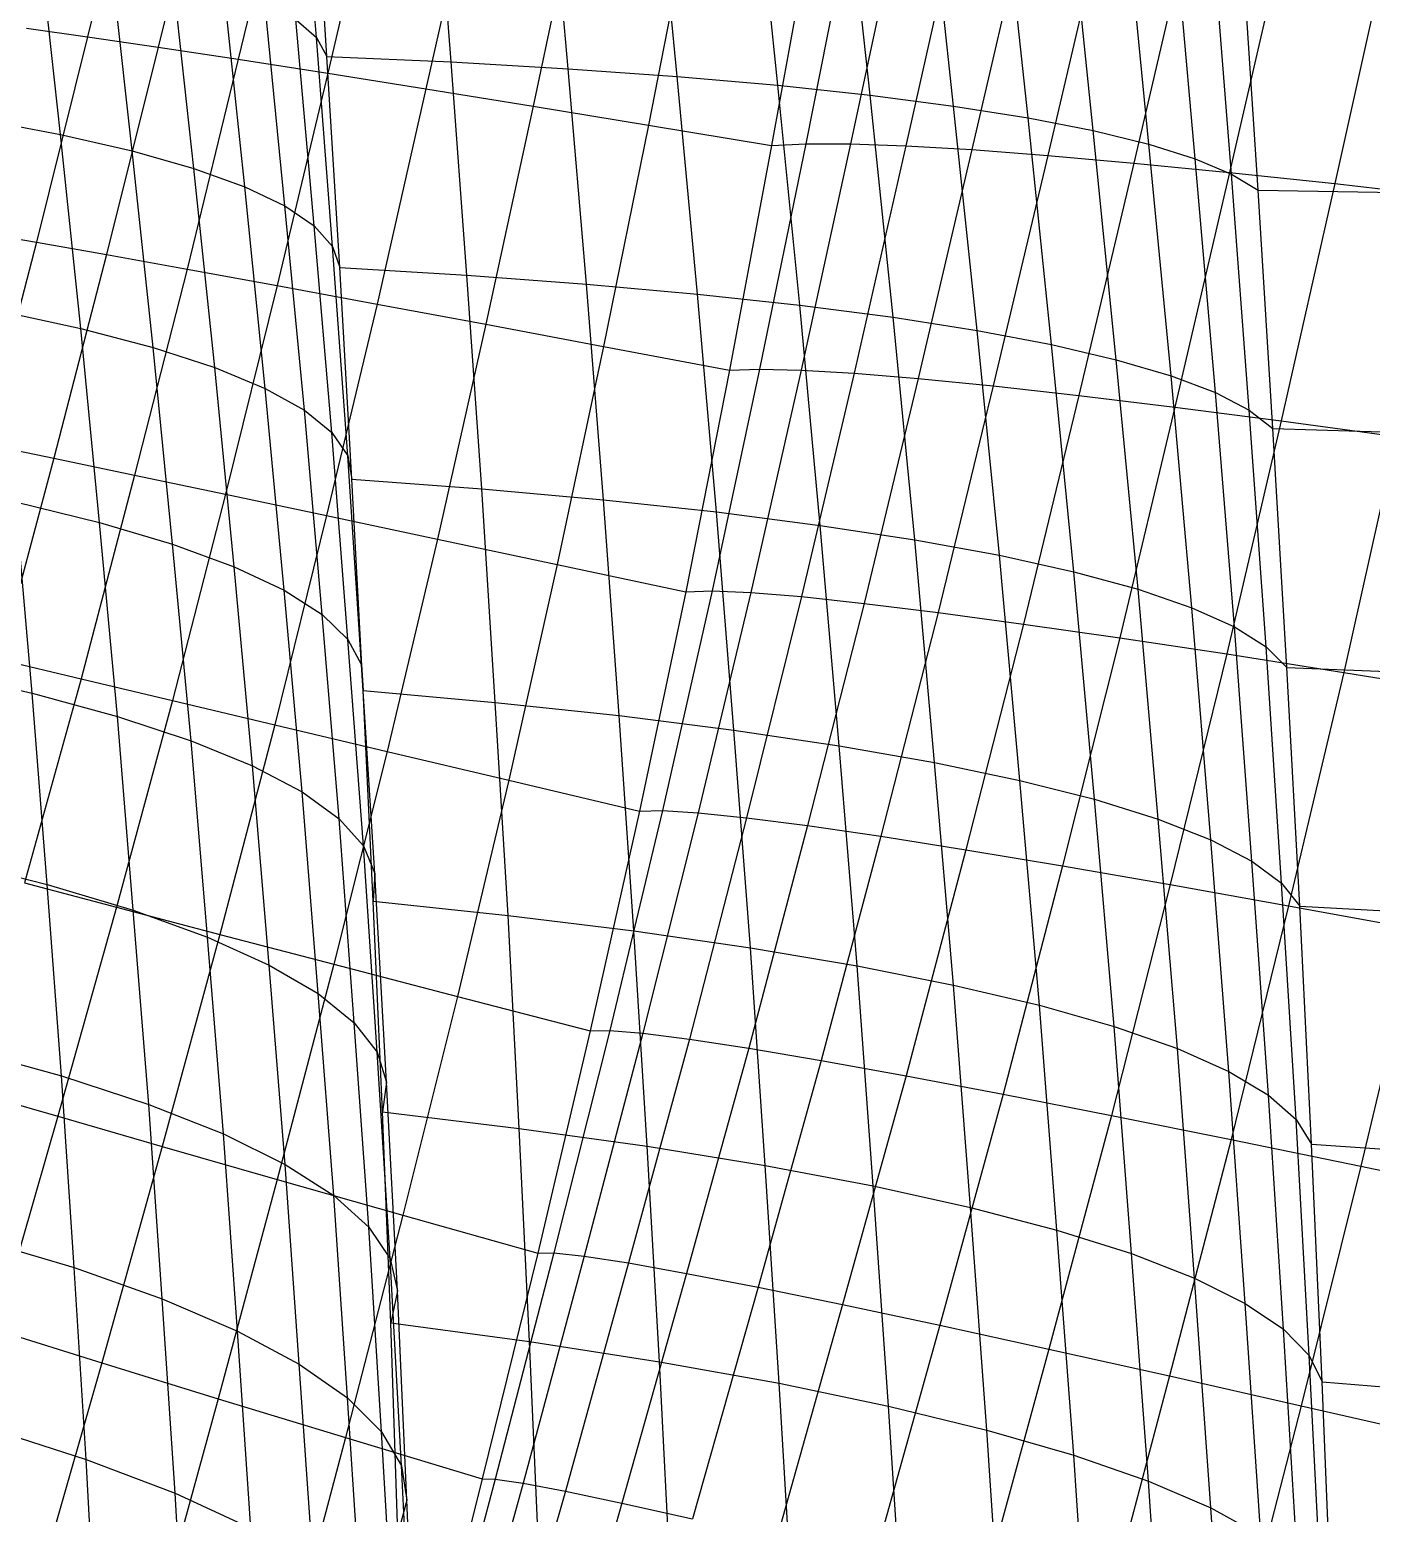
# Model space of a CAD drawing. Extents: x -429 to 429, y -1 to 209.
# Drawn here: x -409.15 to -399.83, y 170.34 to 180.64 of the extents above; entities that cross this region are included whole.
import ezdxf

# ---------------------------------------------------------------- set-up
doc = ezdxf.new("R2010")
doc.units = 0

msp = doc.modelspace()

# ---------------------------------------------------------------- linework, layer by layer
at = {"layer": 'default', "color": 5, "linetype": 'CONTINUOUS'}
for p, q in [((-408.386, 182.041, 219.844), (-408.746, 180.592, 219.797)), ((-407.893, 181.985, 218.661), (-408.255, 180.52, 218.608)), ((-407.338, 181.917, 217.506), (-407.698, 180.436, 217.45)), ((-406.724, 181.838, 216.382), (-407.077, 180.339, 216.325)), ((-406.052, 181.748, 215.293), (-406.394, 180.231, 215.239)), ((-405.323, 181.648, 214.241), (-405.65, 180.11, 214.194)), ((-404.541, 181.537, 213.23), (-404.849, 179.978, 213.194)), ((-403.44, 181.435, 210.926), (-403.756, 179.848, 210.895)), ((-403.104, 181.442, 209.606), (-403.445, 179.848, 209.563)), ((-402.7, 181.438, 208.306), (-403.06, 179.835, 208.251)), ((-402.229, 181.422, 207.028), (-402.602, 179.808, 206.964)), ((-403.708, 181.416, 212.262), (-403.993, 179.836, 212.242)), ((-403.708, 181.416, 212.262), (-403.993, 179.836, 212.242)), ((-401.693, 181.395, 205.778), (-402.074, 179.768, 205.704)), ((-401.094, 181.356, 204.557), (-401.477, 179.715, 204.477)), ((-400.432, 181.306, 203.369), (-400.812, 179.65, 203.286)), ((-399.71, 181.245, 202.219), (-400.082, 179.572, 202.135)), ((-409.168, 180.651, 221.012), (-408.746, 180.592, 219.797)), ((-408.746, 180.592, 219.797), (-409.1, 179.165, 219.75)), ((-408.746, 180.592, 219.797), (-408.255, 180.52, 218.608)), ((-408.255, 180.52, 218.608), (-408.613, 179.079, 218.555)), ((-408.255, 180.52, 218.608), (-407.698, 180.436, 217.45)), ((-407.698, 180.436, 217.45), (-408.054, 178.978, 217.393)), ((-407.698, 180.436, 217.45), (-407.077, 180.339, 216.325)), ((-407.077, 180.339, 216.325), (-407.427, 178.864, 216.268)), ((-407.077, 180.339, 216.325), (-406.394, 180.231, 215.239)), ((-406.394, 180.231, 215.239), (-406.734, 178.736, 215.184)), ((-406.394, 180.231, 215.239), (-405.65, 180.11, 214.194)), ((-405.65, 180.11, 214.194), (-405.978, 178.595, 214.145)), ((-405.65, 180.11, 214.194), (-404.849, 179.978, 213.194)), ((-404.849, 179.978, 213.194), (-405.16, 178.441, 213.155)), ((-404.849, 179.978, 213.194), (-403.993, 179.836, 212.242)), ((-403.993, 179.836, 212.242), (-404.285, 178.276, 212.217)), ((-403.993, 179.836, 212.242), (-404.285, 178.276, 212.217)), ((-403.756, 179.848, 210.895), (-404.077, 178.284, 210.859)), ((-403.993, 179.836, 212.242), (-403.756, 179.848, 210.895)), ((-403.445, 179.848, 209.563), (-403.788, 178.277, 209.517)), ((-403.756, 179.848, 210.895), (-403.445, 179.848, 209.563)), ((-403.445, 179.848, 209.563), (-403.06, 179.835, 208.251)), ((-403.06, 179.835, 208.251), (-403.421, 178.256, 208.194)), ((-403.06, 179.835, 208.251), (-402.602, 179.808, 206.964)), ((-402.602, 179.808, 206.964), (-402.976, 178.219, 206.897)), ((-402.602, 179.808, 206.964), (-402.074, 179.768, 205.704)), ((-402.074, 179.768, 205.704), (-402.455, 178.167, 205.629)), ((-402.074, 179.768, 205.704), (-401.477, 179.715, 204.477)), ((-401.477, 179.715, 204.477), (-401.859, 178.101, 204.395)), ((-401.477, 179.715, 204.477), (-400.812, 179.65, 203.286)), ((-400.812, 179.65, 203.286), (-401.192, 178.02, 203.2)), ((-400.812, 179.65, 203.286), (-400.082, 179.572, 202.135)), ((-400.082, 179.572, 202.135), (-400.455, 177.925, 202.049)), ((-400.082, 179.572, 202.135), (-399.289, 179.481, 201.028)), ((-409.516, 179.237, 220.972), (-409.1, 179.165, 219.75)), ((-409.1, 179.165, 219.75), (-409.463, 177.766, 219.697)), ((-409.1, 179.165, 219.75), (-408.613, 179.079, 218.555)), ((-408.613, 179.079, 218.555), (-408.978, 177.665, 218.497)), ((-408.613, 179.079, 218.555), (-408.054, 178.978, 217.393)), ((-408.054, 178.978, 217.393), (-408.418, 177.548, 217.331)), ((-408.054, 178.978, 217.393), (-407.427, 178.864, 216.268)), ((-407.427, 178.864, 216.268), (-407.786, 177.415, 216.205)), ((-407.427, 178.864, 216.268), (-406.734, 178.736, 215.184)), ((-406.734, 178.736, 215.184), (-407.084, 177.267, 215.123)), ((-406.734, 178.736, 215.184), (-405.978, 178.595, 214.145)), ((-405.978, 178.595, 214.145), (-406.315, 177.104, 214.089)), ((-405.978, 178.595, 214.145), (-405.16, 178.441, 213.155)), ((-405.16, 178.441, 213.155), (-405.482, 176.928, 213.108)), ((-405.16, 178.441, 213.155), (-404.285, 178.276, 212.217)), ((-404.285, 178.276, 212.217), (-404.589, 176.738, 212.185)), ((-404.285, 178.276, 212.217), (-404.589, 176.738, 212.185)), ((-404.077, 178.284, 210.859), (-404.406, 176.744, 210.818)), ((-404.285, 178.276, 212.217), (-404.077, 178.284, 210.859)), ((-403.788, 178.277, 209.517), (-404.137, 176.732, 209.465)), ((-404.077, 178.284, 210.859), (-403.788, 178.277, 209.517)), ((-403.788, 178.277, 209.517), (-403.421, 178.256, 208.194)), ((-403.421, 178.256, 208.194), (-403.785, 176.704, 208.133)), ((-403.421, 178.256, 208.194), (-402.976, 178.219, 206.897)), ((-402.976, 178.219, 206.897), (-403.351, 176.657, 206.826)), ((-402.976, 178.219, 206.897), (-402.455, 178.167, 205.629)), ((-402.455, 178.167, 205.629), (-402.836, 176.594, 205.551)), ((-402.455, 178.167, 205.629), (-401.859, 178.101, 204.395)), ((-401.859, 178.101, 204.395), (-402.243, 176.514, 204.311)), ((-401.859, 178.101, 204.395), (-401.192, 178.02, 203.2)), ((-401.192, 178.02, 203.2), (-401.574, 176.418, 203.112)), ((-401.192, 178.02, 203.2), (-400.455, 177.925, 202.049)), ((-400.455, 177.925, 202.049), (-400.831, 176.306, 201.96)), ((-400.455, 177.925, 202.049), (-399.652, 177.816, 200.945)), ((-399.652, 177.816, 200.945), (-400.018, 176.178, 200.858)), ((-409.463, 177.766, 219.697), (-408.978, 177.665, 218.497)), ((-408.978, 177.665, 218.497), (-409.351, 176.267, 218.435)), ((-408.978, 177.665, 218.497), (-408.418, 177.548, 217.331)), ((-408.418, 177.548, 217.331), (-408.79, 176.133, 217.265)), ((-408.418, 177.548, 217.331), (-407.786, 177.415, 216.205)), ((-407.786, 177.415, 216.205), (-408.154, 175.982, 216.137)), ((-407.786, 177.415, 216.205), (-407.084, 177.267, 215.123)), ((-407.084, 177.267, 215.123), (-407.444, 175.813, 215.056)), ((-407.084, 177.267, 215.123), (-406.315, 177.104, 214.089)), ((-406.315, 177.104, 214.089), (-406.664, 175.629, 214.027)), ((-406.315, 177.104, 214.089), (-405.482, 176.928, 213.108)), ((-405.482, 176.928, 213.108), (-405.818, 175.429, 213.055)), ((-405.482, 176.928, 213.108), (-404.589, 176.738, 212.185)), ((-404.589, 176.738, 212.185), (-404.91, 175.215, 212.143)), ((-404.589, 176.738, 212.185), (-404.91, 175.215, 212.143)), ((-404.406, 176.744, 210.818), (-404.752, 175.219, 210.767)), ((-404.589, 176.738, 212.185), (-404.406, 176.744, 210.818)), ((-404.137, 176.732, 209.465), (-404.504, 175.204, 209.405)), ((-404.406, 176.744, 210.818), (-404.137, 176.732, 209.465)), ((-403.785, 176.704, 208.133), (-404.167, 175.169, 208.063)), ((-404.137, 176.732, 209.465), (-403.785, 176.704, 208.133)), ((-403.785, 176.704, 208.133), (-403.351, 176.657, 206.826)), ((-403.351, 176.657, 206.826), (-403.744, 175.115, 206.747)), ((-403.351, 176.657, 206.826), (-402.836, 176.594, 205.551)), ((-402.836, 176.594, 205.551), (-403.235, 175.04, 205.463)), ((-402.836, 176.594, 205.551), (-402.243, 176.514, 204.311)), ((-402.243, 176.514, 204.311), (-402.644, 174.947, 204.216)), ((-402.243, 176.514, 204.311), (-401.574, 176.418, 203.112)), ((-401.574, 176.418, 203.112), (-401.972, 174.835, 203.014)), ((-401.574, 176.418, 203.112), (-400.831, 176.306, 201.96)), ((-400.831, 176.306, 201.96), (-401.224, 174.706, 201.86)), ((-400.831, 176.306, 201.96), (-400.018, 176.178, 200.858)), ((-409.351, 176.267, 218.435), (-408.79, 176.133, 217.265)), ((-400.018, 176.178, 200.858), (-400.402, 174.558, 200.76)), ((-400.018, 176.178, 200.858), (-399.138, 176.035, 199.812)), ((-408.79, 176.133, 217.265), (-409.184, 174.717, 217.189)), ((-408.79, 176.133, 217.265), (-408.154, 175.982, 216.137)), ((-408.154, 175.982, 216.137), (-408.543, 174.547, 216.06)), ((-408.154, 175.982, 216.137), (-407.444, 175.813, 215.056)), ((-407.444, 175.813, 215.056), (-407.825, 174.359, 214.98)), ((-407.444, 175.813, 215.056), (-406.664, 175.629, 214.027)), ((-406.664, 175.629, 214.027), (-407.035, 174.152, 213.955)), ((-406.664, 175.629, 214.027), (-405.818, 175.429, 213.055)), ((-405.818, 175.429, 213.055), (-406.176, 173.928, 212.991)), ((-405.818, 175.429, 213.055), (-404.91, 175.215, 212.143)), ((-404.91, 175.215, 212.143), (-405.253, 173.689, 212.091)), ((-404.91, 175.215, 212.143), (-405.253, 173.689, 212.091)), ((-404.752, 175.219, 210.767), (-405.117, 173.692, 210.707)), ((-404.91, 175.215, 212.143), (-404.752, 175.219, 210.767)), ((-404.504, 175.204, 209.405), (-404.887, 173.673, 209.336)), ((-404.752, 175.219, 210.767), (-404.504, 175.204, 209.405)), ((-404.167, 175.169, 208.063), (-404.564, 173.632, 207.985)), ((-404.504, 175.204, 209.405), (-404.167, 175.169, 208.063)), ((-404.167, 175.169, 208.063), (-403.744, 175.115, 206.747)), ((-403.744, 175.115, 206.747), (-404.151, 173.569, 206.66)), ((-403.744, 175.115, 206.747), (-403.235, 175.04, 205.463)), ((-403.235, 175.04, 205.463), (-403.648, 173.484, 205.368)), ((-403.235, 175.04, 205.463), (-402.644, 174.947, 204.216)), ((-402.644, 174.947, 204.216), (-403.059, 173.377, 204.115)), ((-402.644, 174.947, 204.216), (-401.972, 174.835, 203.014)), ((-401.972, 174.835, 203.014), (-402.386, 173.25, 202.908)), ((-401.972, 174.835, 203.014), (-401.224, 174.706, 201.86)), ((-409.184, 174.717, 217.189), (-408.543, 174.547, 216.06)), ((-401.224, 174.706, 201.86), (-401.632, 173.102, 201.752)), ((-401.224, 174.706, 201.86), (-400.402, 174.558, 200.76)), ((-408.543, 174.547, 216.06), (-408.952, 173.096, 215.974)), ((-408.543, 174.547, 216.06), (-407.825, 174.359, 214.98)), ((-400.402, 174.558, 200.76), (-400.802, 172.935, 200.654)), ((-400.402, 174.558, 200.76), (-399.51, 174.394, 199.719)), ((-407.825, 174.359, 214.98), (-408.227, 172.886, 214.895)), ((-407.825, 174.359, 214.98), (-407.035, 174.152, 213.955)), ((-399.51, 174.394, 199.719), (-399.9, 172.749, 199.618)), ((-407.035, 174.152, 213.955), (-407.427, 172.657, 213.874)), ((-407.035, 174.152, 213.955), (-406.176, 173.928, 212.991)), ((-406.176, 173.928, 212.991), (-406.556, 172.41, 212.917)), ((-406.176, 173.928, 212.991), (-405.253, 173.689, 212.091)), ((-405.117, 173.692, 210.707), (-405.505, 172.148, 210.638)), ((-405.253, 173.689, 212.091), (-405.117, 173.692, 210.707)), ((-405.117, 173.692, 210.707), (-404.887, 173.673, 209.336)), ((-405.253, 173.689, 212.091), (-405.618, 172.146, 212.03)), ((-405.253, 173.689, 212.091), (-405.618, 172.146, 212.03)), ((-404.887, 173.673, 209.336), (-405.295, 172.125, 209.257)), ((-404.564, 173.632, 207.985), (-404.987, 172.078, 207.896)), ((-404.887, 173.673, 209.336), (-404.564, 173.632, 207.985)), ((-404.564, 173.632, 207.985), (-404.151, 173.569, 206.66)), ((-404.151, 173.569, 206.66), (-404.584, 172.005, 206.562)), ((-404.151, 173.569, 206.66), (-403.648, 173.484, 205.368)), ((-403.648, 173.484, 205.368), (-404.087, 171.909, 205.261)), ((-403.648, 173.484, 205.368), (-403.059, 173.377, 204.115)), ((-409.598, 173.284, 217.106), (-408.952, 173.096, 215.974)), ((-403.059, 173.377, 204.115), (-403.5, 171.789, 204.002)), ((-403.059, 173.377, 204.115), (-402.386, 173.25, 202.908)), ((-402.386, 173.25, 202.908), (-402.825, 171.645, 202.79)), ((-402.386, 173.25, 202.908), (-401.632, 173.102, 201.752)), ((-408.952, 173.096, 215.974), (-409.378, 171.613, 215.884)), ((-408.952, 173.096, 215.974), (-408.227, 172.886, 214.895)), ((-401.632, 173.102, 201.752), (-402.067, 171.48, 201.632)), ((-401.632, 173.102, 201.752), (-400.802, 172.935, 200.654)), ((-408.227, 172.886, 214.895), (-408.646, 171.384, 214.805)), ((-408.227, 172.886, 214.895), (-407.427, 172.657, 213.874)), ((-400.802, 172.935, 200.654), (-401.229, 171.293, 200.534)), ((-400.802, 172.935, 200.654), (-399.9, 172.749, 199.618)), ((-399.9, 172.749, 199.618), (-400.315, 171.086, 199.503)), ((-399.9, 172.749, 199.618), (-398.929, 172.546, 198.65)), ((-407.427, 172.657, 213.874), (-407.837, 171.134, 213.787)), ((-407.427, 172.657, 213.874), (-406.556, 172.41, 212.917)), ((-406.556, 172.41, 212.917), (-406.954, 170.865, 212.837)), ((-406.556, 172.41, 212.917), (-405.618, 172.146, 212.03)), ((-405.505, 172.148, 210.638), (-405.913, 170.577, 210.561)), ((-405.618, 172.146, 212.03), (-405.505, 172.148, 210.638)), ((-405.505, 172.148, 210.638), (-405.295, 172.125, 209.257)), ((-405.618, 172.146, 212.03), (-406.004, 170.578, 211.961)), ((-405.618, 172.146, 212.03), (-406.004, 170.578, 211.961)), ((-405.295, 172.125, 209.257), (-405.72, 170.548, 209.171)), ((-404.987, 172.078, 207.896), (-405.426, 170.492, 207.801)), ((-405.295, 172.125, 209.257), (-404.987, 172.078, 207.896)), ((-404.987, 172.078, 207.896), (-404.584, 172.005, 206.562)), ((-404.584, 172.005, 206.562), (-405.033, 170.409, 206.457)), ((-404.584, 172.005, 206.562), (-404.087, 171.909, 205.261)), ((-404.087, 171.909, 205.261), (-404.543, 170.301, 205.149)), ((-404.087, 171.909, 205.261), (-403.5, 171.789, 204.002)), ((-403.5, 171.789, 204.002), (-403.958, 170.166, 203.882)), ((-403.5, 171.789, 204.002), (-402.825, 171.645, 202.79)), ((-402.825, 171.645, 202.79), (-403.282, 170.007, 202.665)), ((-402.825, 171.645, 202.79), (-402.067, 171.48, 201.632)), ((-409.378, 171.613, 215.884), (-408.646, 171.384, 214.805)), ((-402.067, 171.48, 201.632), (-402.519, 169.824, 201.505)), ((-402.067, 171.48, 201.632), (-401.229, 171.293, 200.534)), ((-408.646, 171.384, 214.805), (-409.085, 169.851, 214.707)), ((-408.646, 171.384, 214.805), (-407.837, 171.134, 213.787)), ((-401.229, 171.293, 200.534), (-401.673, 169.619, 200.408)), ((-401.229, 171.293, 200.534), (-400.315, 171.086, 199.503)), ((-407.837, 171.134, 213.787), (-408.266, 169.58, 213.693)), ((-407.837, 171.134, 213.787), (-406.954, 170.865, 212.837)), ((-400.315, 171.086, 199.503), (-400.75, 169.391, 199.381)), ((-400.315, 171.086, 199.503), (-399.331, 170.86, 198.544)), ((-406.954, 170.865, 212.837), (-407.371, 169.29, 212.751)), ((-406.954, 170.865, 212.837), (-406.004, 170.578, 211.961)), ((-406.004, 170.578, 211.961), (-406.406, 168.981, 211.886)), ((-406.004, 170.578, 211.961), (-406.406, 168.981, 211.886)), ((-405.913, 170.577, 210.561), (-406.339, 168.974, 210.477)), ((-405.72, 170.548, 209.171), (-406.166, 168.939, 209.078)), ((-406.004, 170.578, 211.961), (-405.913, 170.577, 210.561)), ((-405.913, 170.577, 210.561), (-405.72, 170.548, 209.171)), ((-405.72, 170.548, 209.171), (-405.426, 170.492, 207.801)), ((-405.426, 170.492, 207.801), (-405.887, 168.874, 207.698)), ((-405.033, 170.409, 206.457), (-405.504, 168.78, 206.345)), ((-405.426, 170.492, 207.801), (-405.033, 170.409, 206.457)), ((-405.033, 170.409, 206.457), (-404.543, 170.301, 205.149))]:
    msp.add_line(p, q, dxfattribs=at)
at = {"layer": 'default', "color": 3, "linetype": 'CONTINUOUS'}
for p, q in [((-407.154, 180.586, 228.492), (-407.272, 182.033, 228.344)), ((-407.083, 180.455, 227.321), (-407.177, 181.92, 227.175)), ((-407.083, 180.455, 227.321), (-407.177, 181.92, 227.175)), ((-406.219, 180.417, 226.38), (-406.333, 181.895, 226.219)), ((-405.407, 180.37, 225.397), (-405.538, 181.864, 225.224)), ((-404.65, 180.316, 224.373), (-404.795, 181.825, 224.192)), ((-403.95, 180.255, 223.312), (-404.107, 181.779, 223.126)), ((-403.309, 180.187, 222.218), (-403.474, 181.726, 222.028)), ((-402.729, 180.111, 221.092), (-402.898, 181.667, 220.902)), ((-402.212, 180.029, 219.94), (-402.381, 181.601, 219.75)), ((-401.759, 179.941, 218.763), (-401.925, 181.529, 218.576)), ((-401.372, 179.846, 217.566), (-401.53, 181.45, 217.381)), ((-401.051, 179.745, 216.352), (-401.197, 181.366, 216.171)), ((-408.933, 179.914, 235.444), (-409.079, 181.259, 235.287)), ((-400.799, 179.638, 215.124), (-400.928, 181.276, 214.947)), ((-408.434, 179.799, 234.36), (-408.585, 181.162, 234.203)), ((-400.614, 179.526, 213.887), (-400.722, 181.18, 213.713)), ((-400.614, 179.526, 213.887), (-400.722, 181.18, 213.713)), ((-408.007, 179.678, 233.25), (-408.158, 181.058, 233.094)), ((-407.653, 179.55, 232.118), (-407.801, 180.948, 231.964)), ((-407.374, 179.417, 230.969), (-407.513, 180.833, 230.818)), ((-407.298, 180.712, 229.659), (-407.154, 180.586, 228.492)), ((-407.17, 179.278, 229.807), (-407.298, 180.712, 229.659)), ((-407.154, 180.586, 228.492), (-407.083, 180.455, 227.321)), ((-407.043, 179.136, 228.638), (-407.154, 180.586, 228.492)), ((-407.083, 180.455, 227.321), (-406.219, 180.417, 226.38)), ((-406.993, 178.989, 227.466), (-407.083, 180.455, 227.321)), ((-406.993, 178.989, 227.466), (-407.083, 180.455, 227.321)), ((-406.219, 180.417, 226.38), (-405.407, 180.37, 225.397)), ((-406.11, 178.936, 226.54), (-406.219, 180.417, 226.38)), ((-405.407, 180.37, 225.397), (-404.65, 180.316, 224.373)), ((-405.28, 178.874, 225.568), (-405.407, 180.37, 225.397)), ((-404.65, 180.316, 224.373), (-403.95, 180.255, 223.312)), ((-404.509, 178.805, 224.552), (-404.65, 180.316, 224.373)), ((-403.95, 180.255, 223.312), (-403.309, 180.187, 222.218)), ((-403.798, 178.728, 223.497), (-403.95, 180.255, 223.312)), ((-403.309, 180.187, 222.218), (-402.729, 180.111, 221.092)), ((-403.149, 178.644, 222.405), (-403.309, 180.187, 222.218)), ((-402.729, 180.111, 221.092), (-402.212, 180.029, 219.94)), ((-402.565, 178.553, 221.28), (-402.729, 180.111, 221.092)), ((-409.5, 180.022, 236.498), (-408.933, 179.914, 235.444)), ((-402.212, 180.029, 219.94), (-401.759, 179.941, 218.763)), ((-402.048, 178.454, 220.127), (-402.212, 180.029, 219.94)), ((-408.933, 179.914, 235.444), (-408.434, 179.799, 234.36)), ((-408.791, 178.567, 235.6), (-408.933, 179.914, 235.444)), ((-401.759, 179.941, 218.763), (-401.372, 179.846, 217.566)), ((-401.599, 178.349, 218.948), (-401.759, 179.941, 218.763)), ((-408.434, 179.799, 234.36), (-408.007, 179.678, 233.25)), ((-408.288, 178.434, 234.516), (-408.434, 179.799, 234.36)), ((-401.372, 179.846, 217.566), (-401.051, 179.745, 216.352)), ((-401.219, 178.238, 217.747), (-401.372, 179.846, 217.566)), ((-408.007, 179.678, 233.25), (-407.653, 179.55, 232.118)), ((-407.86, 178.295, 233.404), (-408.007, 179.678, 233.25)), ((-401.051, 179.745, 216.352), (-400.799, 179.638, 215.124)), ((-400.911, 178.121, 216.53), (-401.051, 179.745, 216.352)), ((-400.799, 179.638, 215.124), (-400.614, 179.526, 213.887)), ((-400.675, 177.998, 215.299), (-400.799, 179.638, 215.124)), ((-407.653, 179.55, 232.118), (-407.374, 179.417, 230.969)), ((-407.51, 178.149, 232.27), (-407.653, 179.55, 232.118)), ((-400.614, 179.526, 213.887), (-399.646, 179.511, 212.945)), ((-400.512, 177.871, 214.058), (-400.614, 179.526, 213.887)), ((-400.512, 177.871, 214.058), (-400.614, 179.526, 213.887)), ((-407.374, 179.417, 230.969), (-407.17, 179.278, 229.807)), ((-407.239, 177.999, 231.118), (-407.374, 179.417, 230.969)), ((-407.17, 179.278, 229.807), (-407.043, 179.136, 228.638)), ((-407.048, 177.843, 229.953), (-407.17, 179.278, 229.807)), ((-407.043, 179.136, 228.638), (-406.993, 178.989, 227.466)), ((-406.938, 177.683, 228.782), (-407.043, 179.136, 228.638)), ((-406.993, 178.989, 227.466), (-406.11, 178.936, 226.54)), ((-406.909, 177.521, 227.608), (-406.993, 178.989, 227.466)), ((-406.909, 177.521, 227.608), (-406.993, 178.989, 227.466)), ((-406.11, 178.936, 226.54), (-405.28, 178.874, 225.568)), ((-406.007, 177.453, 226.697), (-406.11, 178.936, 226.54)), ((-405.28, 178.874, 225.568), (-404.509, 178.805, 224.552)), ((-405.162, 177.376, 225.736), (-405.28, 178.874, 225.568)), ((-404.509, 178.805, 224.552), (-403.798, 178.728, 223.497)), ((-404.377, 177.292, 224.728), (-404.509, 178.805, 224.552)), ((-409.367, 178.692, 236.651), (-408.791, 178.567, 235.6)), ((-403.798, 178.728, 223.497), (-403.149, 178.644, 222.405)), ((-403.655, 177.199, 223.678), (-403.798, 178.728, 223.497)), ((-403.149, 178.644, 222.405), (-402.565, 178.553, 221.28)), ((-402.999, 177.098, 222.589), (-403.149, 178.644, 222.405)), ((-408.791, 178.567, 235.6), (-408.288, 178.434, 234.516)), ((-408.662, 177.219, 235.751), (-408.791, 178.567, 235.6)), ((-402.565, 178.553, 221.28), (-402.048, 178.454, 220.127)), ((-402.41, 176.991, 221.465), (-402.565, 178.553, 221.28)), ((-408.288, 178.434, 234.516), (-407.86, 178.295, 233.404)), ((-408.155, 177.068, 234.667), (-408.288, 178.434, 234.516)), ((-402.048, 178.454, 220.127), (-401.599, 178.349, 218.948)), ((-401.893, 176.876, 220.31), (-402.048, 178.454, 220.127)), ((-401.599, 178.349, 218.948), (-401.219, 178.238, 217.747)), ((-401.447, 176.755, 219.129), (-401.599, 178.349, 218.948)), ((-407.86, 178.295, 233.404), (-407.51, 178.149, 232.27)), ((-407.727, 176.911, 233.554), (-407.86, 178.295, 233.404)), ((-401.219, 178.238, 217.747), (-400.911, 178.121, 216.53)), ((-401.075, 176.627, 217.925), (-401.219, 178.238, 217.747)), ((-407.51, 178.149, 232.27), (-407.239, 177.999, 231.118)), ((-407.38, 176.748, 232.417), (-407.51, 178.149, 232.27)), ((-400.911, 178.121, 216.53), (-400.675, 177.998, 215.299)), ((-400.779, 176.494, 216.704), (-400.911, 178.121, 216.53)), ((-407.239, 177.999, 231.118), (-407.048, 177.843, 229.953)), ((-407.116, 176.58, 231.263), (-407.239, 177.999, 231.118)), ((-400.675, 177.998, 215.299), (-400.512, 177.871, 214.058)), ((-400.559, 176.356, 215.47), (-400.675, 177.998, 215.299)), ((-407.048, 177.843, 229.953), (-406.938, 177.683, 228.782)), ((-406.936, 176.407, 230.096), (-407.048, 177.843, 229.953)), ((-400.512, 177.871, 214.058), (-399.524, 177.842, 213.133)), ((-400.415, 176.213, 214.227), (-400.512, 177.871, 214.058)), ((-400.415, 176.213, 214.227), (-400.512, 177.871, 214.058)), ((-406.938, 177.683, 228.782), (-406.909, 177.521, 227.608)), ((-406.841, 176.231, 228.923), (-406.938, 177.683, 228.782)), ((-406.909, 177.521, 227.608), (-406.007, 177.453, 226.697)), ((-406.831, 176.053, 227.748), (-406.909, 177.521, 227.608)), ((-406.831, 176.053, 227.748), (-406.909, 177.521, 227.608)), ((-406.007, 177.453, 226.697), (-405.162, 177.376, 225.736)), ((-405.913, 175.97, 226.85), (-406.007, 177.453, 226.697)), ((-409.245, 177.362, 236.8), (-408.662, 177.219, 235.751)), ((-409.129, 176.034, 236.947), (-409.245, 177.362, 236.8)), ((-405.162, 177.376, 225.736), (-404.377, 177.292, 224.728)), ((-405.053, 175.878, 225.899), (-405.162, 177.376, 225.736)), ((-408.662, 177.219, 235.751), (-408.155, 177.068, 234.667)), ((-408.537, 175.873, 235.9), (-408.662, 177.219, 235.751)), ((-404.377, 177.292, 224.728), (-403.655, 177.199, 223.678)), ((-404.256, 175.778, 224.899), (-404.377, 177.292, 224.728)), ((-403.655, 177.199, 223.678), (-402.999, 177.098, 222.589)), ((-403.524, 175.669, 223.853), (-403.655, 177.199, 223.678)), ((-402.999, 177.098, 222.589), (-402.41, 176.991, 221.465)), ((-402.861, 175.552, 222.766), (-402.999, 177.098, 222.589)), ((-408.155, 177.068, 234.667), (-407.727, 176.911, 233.554)), ((-408.026, 175.704, 234.816), (-408.155, 177.068, 234.667)), ((-402.41, 176.991, 221.465), (-401.893, 176.876, 220.31)), ((-402.269, 175.428, 221.643), (-402.41, 176.991, 221.465)), ((-407.727, 176.911, 233.554), (-407.38, 176.748, 232.417)), ((-407.598, 175.529, 233.702), (-407.727, 176.911, 233.554)), ((-401.893, 176.876, 220.31), (-401.447, 176.755, 219.129)), ((-401.751, 175.297, 220.488), (-401.893, 176.876, 220.31)), ((-407.38, 176.748, 232.417), (-407.116, 176.58, 231.263)), ((-407.254, 175.348, 232.563), (-407.38, 176.748, 232.417)), ((-401.447, 176.755, 219.129), (-401.075, 176.627, 217.925)), ((-401.308, 175.159, 219.304), (-401.447, 176.755, 219.129)), ((-407.116, 176.58, 231.263), (-406.936, 176.407, 230.096)), ((-406.997, 175.162, 231.406), (-407.116, 176.58, 231.263)), ((-401.075, 176.627, 217.925), (-400.779, 176.494, 216.704)), ((-400.943, 175.016, 218.099), (-401.075, 176.627, 217.925)), ((-400.779, 176.494, 216.704), (-400.559, 176.356, 215.47)), ((-400.657, 174.867, 216.875), (-400.779, 176.494, 216.704)), ((-406.936, 176.407, 230.096), (-406.841, 176.231, 228.923)), ((-406.829, 174.973, 230.236), (-406.936, 176.407, 230.096)), ((-400.559, 176.356, 215.47), (-400.415, 176.213, 214.227)), ((-400.451, 174.714, 215.638), (-400.559, 176.356, 215.47)), ((-409.797, 176.187, 237.953), (-409.129, 176.034, 236.947)), ((-406.841, 176.231, 228.923), (-406.831, 176.053, 227.748)), ((-406.75, 174.782, 229.061), (-406.841, 176.231, 228.923)), ((-400.415, 176.213, 214.227), (-399.41, 176.171, 213.318)), ((-400.325, 174.556, 214.392), (-400.415, 176.213, 214.227)), ((-400.325, 174.556, 214.392), (-400.415, 176.213, 214.227)), ((-409.129, 176.034, 236.947), (-408.537, 175.873, 235.9)), ((-409.025, 174.706, 237.089), (-409.129, 176.034, 236.947)), ((-406.831, 176.053, 227.748), (-405.913, 175.97, 226.85)), ((-406.76, 174.589, 227.885), (-406.831, 176.053, 227.748)), ((-406.76, 174.589, 227.885), (-406.831, 176.053, 227.748)), ((-405.913, 175.97, 226.85), (-405.053, 175.878, 225.899)), ((-405.824, 174.491, 227.001), (-405.913, 175.97, 226.85)), ((-408.537, 175.873, 235.9), (-408.026, 175.704, 234.816)), ((-408.427, 174.526, 236.043), (-408.537, 175.873, 235.9)), ((-405.053, 175.878, 225.899), (-404.256, 175.778, 224.899)), ((-404.95, 174.383, 226.06), (-405.053, 175.878, 225.899)), ((-404.256, 175.778, 224.899), (-403.524, 175.669, 223.853)), ((-404.14, 174.266, 225.067), (-404.256, 175.778, 224.899)), ((-408.026, 175.704, 234.816), (-407.598, 175.529, 233.702)), ((-407.912, 174.339, 234.96), (-408.026, 175.704, 234.816)), ((-403.524, 175.669, 223.853), (-402.861, 175.552, 222.766)), ((-403.399, 174.141, 224.026), (-403.524, 175.669, 223.853)), ((-402.861, 175.552, 222.766), (-402.269, 175.428, 221.643)), ((-402.729, 174.007, 222.942), (-402.861, 175.552, 222.766)), ((-407.598, 175.529, 233.702), (-407.254, 175.348, 232.563)), ((-407.483, 174.146, 233.844), (-407.598, 175.529, 233.702)), ((-407.254, 175.348, 232.563), (-406.997, 175.162, 231.406)), ((-407.142, 173.948, 232.703), (-407.254, 175.348, 232.563)), ((-402.269, 175.428, 221.643), (-401.751, 175.297, 220.488)), ((-402.133, 173.867, 221.819), (-402.269, 175.428, 221.643)), ((-401.751, 175.297, 220.488), (-401.308, 175.159, 219.304)), ((-401.614, 173.719, 220.662), (-401.751, 175.297, 220.488)), ((-406.997, 175.162, 231.406), (-406.829, 174.973, 230.236)), ((-406.892, 173.745, 231.544), (-406.997, 175.162, 231.406)), ((-401.308, 175.159, 219.304), (-400.943, 175.016, 218.099)), ((-401.175, 173.566, 219.477), (-401.308, 175.159, 219.304)), ((-406.829, 174.973, 230.236), (-406.75, 174.782, 229.061)), ((-406.734, 173.54, 230.372), (-406.829, 174.973, 230.236)), ((-400.943, 175.016, 218.099), (-400.657, 174.867, 216.875)), ((-400.817, 173.406, 218.268), (-400.943, 175.016, 218.099)), ((-409.702, 174.877, 238.091), (-409.025, 174.706, 237.089)), ((-400.657, 174.867, 216.875), (-400.451, 174.714, 215.638)), ((-400.541, 173.242, 217.041), (-400.657, 174.867, 216.875)), ((-406.75, 174.782, 229.061), (-406.76, 174.589, 227.885)), ((-406.668, 173.333, 229.195), (-406.75, 174.782, 229.061)), ((-409.025, 174.706, 237.089), (-408.427, 174.526, 236.043)), ((-408.925, 173.376, 237.23), (-409.025, 174.706, 237.089)), ((-400.451, 174.714, 215.638), (-400.325, 174.556, 214.392)), ((-400.35, 173.074, 215.802), (-400.451, 174.714, 215.638)), ((-408.427, 174.526, 236.043), (-407.912, 174.339, 234.96)), ((-408.32, 173.178, 236.186), (-408.427, 174.526, 236.043)), ((-406.76, 174.589, 227.885), (-405.824, 174.491, 227.001)), ((-406.696, 173.126, 228.019), (-406.76, 174.589, 227.885)), ((-406.696, 173.126, 228.019), (-406.76, 174.589, 227.885)), ((-400.325, 174.556, 214.392), (-399.303, 174.5, 213.499)), ((-400.243, 172.903, 214.554), (-400.325, 174.556, 214.392)), ((-400.243, 172.903, 214.554), (-400.325, 174.556, 214.392)), ((-405.824, 174.491, 227.001), (-404.95, 174.383, 226.06)), ((-405.746, 173.012, 227.147), (-405.824, 174.491, 227.001)), ((-407.912, 174.339, 234.96), (-407.483, 174.146, 233.844)), ((-407.801, 172.973, 235.102), (-407.912, 174.339, 234.96)), ((-404.95, 174.383, 226.06), (-404.14, 174.266, 225.067)), ((-404.858, 172.888, 226.215), (-404.95, 174.383, 226.06)), ((-404.14, 174.266, 225.067), (-403.399, 174.141, 224.026)), ((-404.037, 172.755, 225.229), (-404.14, 174.266, 225.067)), ((-407.483, 174.146, 233.844), (-407.142, 173.948, 232.703)), ((-407.372, 172.762, 233.985), (-407.483, 174.146, 233.844)), ((-403.399, 174.141, 224.026), (-402.729, 174.007, 222.942)), ((-403.287, 172.613, 224.192), (-403.399, 174.141, 224.026)), ((-402.729, 174.007, 222.942), (-402.133, 173.867, 221.819)), ((-402.611, 172.463, 223.111), (-402.729, 174.007, 222.942)), ((-407.142, 173.948, 232.703), (-406.892, 173.745, 231.544)), ((-407.034, 172.546, 232.842), (-407.142, 173.948, 232.703)), ((-402.133, 173.867, 221.819), (-401.614, 173.719, 220.662)), ((-402.012, 172.306, 221.988), (-402.133, 173.867, 221.819)), ((-406.892, 173.745, 231.544), (-406.734, 173.54, 230.372)), ((-406.791, 172.326, 231.68), (-406.892, 173.745, 231.544)), ((-401.614, 173.719, 220.662), (-401.175, 173.566, 219.477)), ((-401.493, 172.142, 220.831), (-401.614, 173.719, 220.662)), ((-409.613, 173.566, 238.228), (-408.925, 173.376, 237.23)), ((-406.734, 173.54, 230.372), (-406.668, 173.333, 229.195)), ((-406.644, 172.105, 230.506), (-406.734, 173.54, 230.372)), ((-401.175, 173.566, 219.477), (-400.817, 173.406, 218.268)), ((-401.056, 171.972, 219.644), (-401.175, 173.566, 219.477)), ((-400.817, 173.406, 218.268), (-400.541, 173.242, 217.041)), ((-400.704, 171.797, 218.433), (-400.817, 173.406, 218.268)), ((-408.925, 173.376, 237.23), (-408.32, 173.178, 236.186)), ((-408.838, 172.045, 237.366), (-408.925, 173.376, 237.23)), ((-406.668, 173.333, 229.195), (-406.696, 173.126, 228.019)), ((-406.593, 171.883, 229.327), (-406.668, 173.333, 229.195)), ((-408.32, 173.178, 236.186), (-407.801, 172.973, 235.102)), ((-408.226, 171.828, 236.323), (-408.32, 173.178, 236.186)), ((-400.541, 173.242, 217.041), (-400.35, 173.074, 215.802)), ((-400.437, 171.618, 217.203), (-400.541, 173.242, 217.041)), ((-406.696, 173.126, 228.019), (-405.746, 173.012, 227.147)), ((-406.639, 171.662, 228.15), (-406.696, 173.126, 228.019)), ((-406.639, 171.662, 228.15), (-406.696, 173.126, 228.019)), ((-400.35, 173.074, 215.802), (-400.243, 172.903, 214.554)), ((-400.259, 171.436, 215.961), (-400.35, 173.074, 215.802)), ((-407.801, 172.973, 235.102), (-407.372, 172.762, 233.985)), ((-407.704, 171.605, 235.24), (-407.801, 172.973, 235.102)), ((-405.746, 173.012, 227.147), (-404.858, 172.888, 226.215)), ((-405.674, 171.532, 227.291), (-405.746, 173.012, 227.147)), ((-404.858, 172.888, 226.215), (-404.037, 172.755, 225.229)), ((-404.773, 171.392, 226.369), (-404.858, 172.888, 226.215)), ((-400.243, 172.903, 214.554), (-399.204, 172.832, 213.676)), ((-400.168, 171.251, 214.712), (-400.243, 172.903, 214.554)), ((-400.168, 171.251, 214.712), (-400.243, 172.903, 214.554)), ((-407.372, 172.762, 233.985), (-407.034, 172.546, 232.842)), ((-407.274, 171.375, 234.121), (-407.372, 172.762, 233.985)), ((-404.037, 172.755, 225.229), (-403.287, 172.613, 224.192)), ((-403.94, 171.242, 225.39), (-404.037, 172.755, 225.229)), ((-403.287, 172.613, 224.192), (-402.611, 172.463, 223.111)), ((-403.181, 171.084, 224.357), (-403.287, 172.613, 224.192)), ((-407.034, 172.546, 232.842), (-406.791, 172.326, 231.68)), ((-406.94, 171.142, 232.976), (-407.034, 172.546, 232.842)), ((-402.611, 172.463, 223.111), (-402.012, 172.306, 221.988)), ((-402.498, 170.917, 223.277), (-402.611, 172.463, 223.111)), ((-409.535, 172.253, 238.36), (-408.838, 172.045, 237.366)), ((-406.791, 172.326, 231.68), (-406.644, 172.105, 230.506)), ((-406.703, 170.906, 231.812), (-406.791, 172.326, 231.68)), ((-402.012, 172.306, 221.988), (-401.493, 172.142, 220.831)), ((-401.895, 170.743, 222.155), (-402.012, 172.306, 221.988)), ((-408.838, 172.045, 237.366), (-408.226, 171.828, 236.323)), ((-408.754, 170.713, 237.501), (-408.838, 172.045, 237.366)), ((-406.644, 172.105, 230.506), (-406.593, 171.883, 229.327)), ((-406.565, 170.668, 230.636), (-406.644, 172.105, 230.506)), ((-401.493, 172.142, 220.831), (-401.056, 171.972, 219.644)), ((-401.376, 170.563, 220.997), (-401.493, 172.142, 220.831)), ((-401.056, 171.972, 219.644), (-400.704, 171.797, 218.433)), ((-400.942, 170.377, 219.808), (-401.056, 171.972, 219.644)), ((-406.593, 171.883, 229.327), (-406.639, 171.662, 228.15)), ((-406.527, 170.431, 229.456), (-406.593, 171.883, 229.327)), ((-408.226, 171.828, 236.323), (-407.704, 171.605, 235.24)), ((-408.136, 170.478, 236.46), (-408.226, 171.828, 236.323)), ((-400.704, 171.797, 218.433), (-400.437, 171.618, 217.203)), ((-400.596, 170.186, 218.594), (-400.704, 171.797, 218.433)), ((-406.639, 171.662, 228.15), (-405.674, 171.532, 227.291)), ((-406.589, 170.196, 228.279), (-406.639, 171.662, 228.15)), ((-406.589, 170.196, 228.279), (-406.639, 171.662, 228.15)), ((-407.704, 171.605, 235.24), (-407.274, 171.375, 234.121)), ((-407.61, 170.236, 235.376), (-407.704, 171.605, 235.24)), ((-405.674, 171.532, 227.291), (-404.773, 171.392, 226.369)), ((-405.609, 170.051, 227.432), (-405.674, 171.532, 227.291)), ((-400.437, 171.618, 217.203), (-400.259, 171.436, 215.961)), ((-400.34, 169.993, 217.362), (-400.437, 171.618, 217.203)), ((-400.259, 171.436, 215.961), (-400.168, 171.251, 214.712)), ((-400.175, 169.796, 216.117), (-400.259, 171.436, 215.961)), ((-407.274, 171.375, 234.121), (-406.94, 171.142, 232.976)), ((-407.179, 169.988, 234.257), (-407.274, 171.375, 234.121)), ((-404.773, 171.392, 226.369), (-403.94, 171.242, 225.39)), ((-404.695, 169.894, 226.519), (-404.773, 171.392, 226.369)), ((-403.94, 171.242, 225.39), (-403.181, 171.084, 224.357)), ((-403.851, 169.728, 225.547), (-403.94, 171.242, 225.39)), ((-400.168, 171.251, 214.712), (-399.115, 171.165, 213.848)), ((-400.102, 169.598, 214.866), (-400.168, 171.251, 214.712)), ((-400.102, 169.598, 214.866), (-400.168, 171.251, 214.712)), ((-406.94, 171.142, 232.976), (-406.703, 170.906, 231.812)), ((-406.848, 169.737, 233.109), (-406.94, 171.142, 232.976)), ((-403.181, 171.084, 224.357), (-402.498, 170.917, 223.277)), ((-403.083, 169.553, 224.518), (-403.181, 171.084, 224.357)), ((-409.46, 170.939, 238.492), (-408.754, 170.713, 237.501)), ((-402.498, 170.917, 223.277), (-401.895, 170.743, 222.155)), ((-402.394, 169.369, 223.441), (-402.498, 170.917, 223.277)), ((-406.703, 170.906, 231.812), (-406.565, 170.668, 230.636)), ((-406.618, 169.484, 231.942), (-406.703, 170.906, 231.812)), ((-408.754, 170.713, 237.501), (-408.136, 170.478, 236.46)), ((-408.682, 169.381, 237.631), (-408.754, 170.713, 237.501)), ((-401.895, 170.743, 222.155), (-401.376, 170.563, 220.997)), ((-401.787, 169.178, 222.319), (-401.895, 170.743, 222.155)), ((-406.565, 170.668, 230.636), (-406.527, 170.431, 229.456)), ((-406.49, 169.23, 230.764), (-406.565, 170.668, 230.636)), ((-401.376, 170.563, 220.997), (-400.942, 170.377, 219.808)), ((-401.268, 168.982, 221.159), (-401.376, 170.563, 220.997)), ((-408.136, 170.478, 236.46), (-407.61, 170.236, 235.376)), ((-408.058, 169.127, 236.592), (-408.136, 170.478, 236.46)), ((-406.527, 170.431, 229.456), (-406.589, 170.196, 228.279)), ((-406.466, 168.978, 229.582), (-406.527, 170.431, 229.456)), ((-400.942, 170.377, 219.808), (-400.596, 170.186, 218.594)), ((-400.837, 168.78, 219.968), (-400.942, 170.377, 219.808))]:
    msp.add_line(p, q, dxfattribs=at)

doc.saveas('drawing.dxf')
